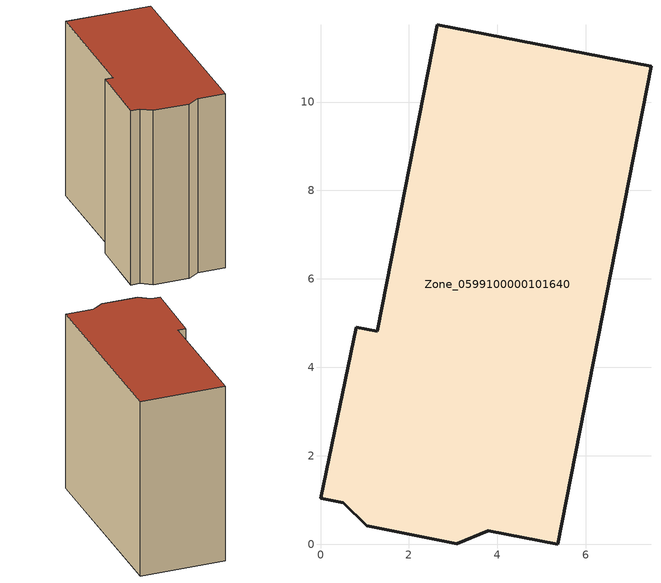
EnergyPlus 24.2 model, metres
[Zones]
Zone_0599100000101640
 floor ground (C_G): 3.79,0.31 3.08,0.02 1.04,0.43 0.51,0.95 0,1.04 0.81,4.91 1.28,4.82 2.64,11.75 7.47,10.81 5.36,0 z0
 wall outside (C_F): 1.28,4.82 0.81,4.91 0,1.04 0.51,0.95 1.04,0.43 3.08,0.02 3.79,0.31 5.36,0 7.47,10.81 2.64,11.75 1.28,4.82 z0:10.56
 roof outside (C_R): 7.47,10.81 2.64,11.75 1.28,4.82 0.81,4.91 0,1.04 0.51,0.95 1.04,0.43 3.08,0.02 3.79,0.31 5.36,0 z10.56
[BUILDING]
Pand.0599100000101640: North Axis=0; Terrain=City; Loads Convergence Tolerance Value=0.04; Temperature Convergence Tolerance Value=0.4; Solar Distribution=FullExterior; Maximum Number of Warmup Days=25; Minimum Number of Warmup Days=1
[Site:Location]
Rotterdam.The.Hague.AP_ZH_NLD Design_Conditions: Latitude=51.96; Longitude=4.45; Time Zone=1; Elevation=-4.5
[SITE:GROUNDTEMPERATURE:BUILDINGSURFACE]
18, 18, 18, 18, 18, 18, 18, 18, 18, 18, 18, 18
[MATERIAL] Thermal Absorptance=0.9; Solar Absorptance=0.7; Visible Absorptance=0.7
Name | Roughness | Thickness | Conductivity | Density | Specific Heat
G.TI.1946 | MediumSmooth | 0.15 | 1 | 540 | 1210
F.TI.1946 | Rough | 0.3 | 0.857143 | 1920 | 840
R.TI.1946 | MediumRough | 0.2 | 0.1 | 1500 | 1000
[CONSTRUCTION]
C_G: G.TI.1946
C_F: F.TI.1946
C_R: R.TI.1946
[ZONE]
Zone_0599100000101640: Type=1; Multiplier=1; Ceiling Height=Autocalculate; Volume=Autocalculate; Floor Area=autocalculate; Part of Total Floor Area=Yes
[ZONEINFILTRATION:DESIGNFLOWRATE]
Infil_Zone_0599100000101640: Zone or ZoneList or Space or SpaceList=Zone_0599100000101640; Schedule=AlwaysOn; Design Flow Rate Calculation Method=Flow/Area; Flow Rate per Floor Area=0.003; Constant Term Coefficient=1; Temperature Term Coefficient=0; Velocity Term Coefficient=0; Velocity Squared Term Coefficient=0
[HVACTEMPLATE:ZONE:IDEALLOADSAIRSYSTEM]
Zone_0599100000101640: Maximum Heating Supply Air Temperature=50; Minimum Cooling Supply Air Temperature=13; Maximum Heating Supply Air Humidity Ratio=0.0156; Minimum Cooling Supply Air Humidity Ratio=0.0077; Heating Limit=NoLimit; Cooling Limit=NoLimit; Dehumidification Control Type=ConstantSensibleHeatRatio; Cooling Sensible Heat Ratio=0.7; Dehumidification Setpoint=60; Humidification Control Type=None; Humidification Setpoint=30; Outdoor Air Method=None; Outdoor Air Flow Rate per Person=0.00944; Outdoor Air Flow Rate per Zone Floor Area=0; Outdoor Air Flow Rate per Zone=0; Demand Controlled Ventilation Type=None; Outdoor Air Economizer Type=NoEconomizer; Heat Recovery Type=None; Sensible Heat Recovery Effectiveness=0.7; Latent Heat Recovery Effectiveness=0.65
[ZONECONTROL:THERMOSTAT]
ThermostatControl_Zone_0599100000101640: Zone or ZoneList=Zone_0599100000101640; Control Type Schedule=DualSetpointControlType; Control 1=Thermostat_Zone_0599100000101640; Temperature Difference Between Cutout And Setpoint=0
[THERMOSTATSETPOINT:DUALSETPOINT]
Thermostat_Zone_0599100000101640: Heating Setpoint Temperature Schedule=HeatingSetpoint_Zone_0599100000101640; Cooling Setpoint Temperature Schedule=CoolingSetpoint_Zone_0599100000101640
[SCHEDULE:COMPACT]
HeatingSetpoint_Zone_0599100000101640: Through: 12/31, For: AllDays, Until: 24:00, 21
CoolingSetpoint_Zone_0599100000101640: Through: 12/31, For: AllDays, Until: 24:00, 24
DualSetpointControlType: Through: 12/31, For: AllDays, Until: 24:00, 4
AlwaysOn: Through: 12/31, For: AllDays, Until: 24:00, 1
